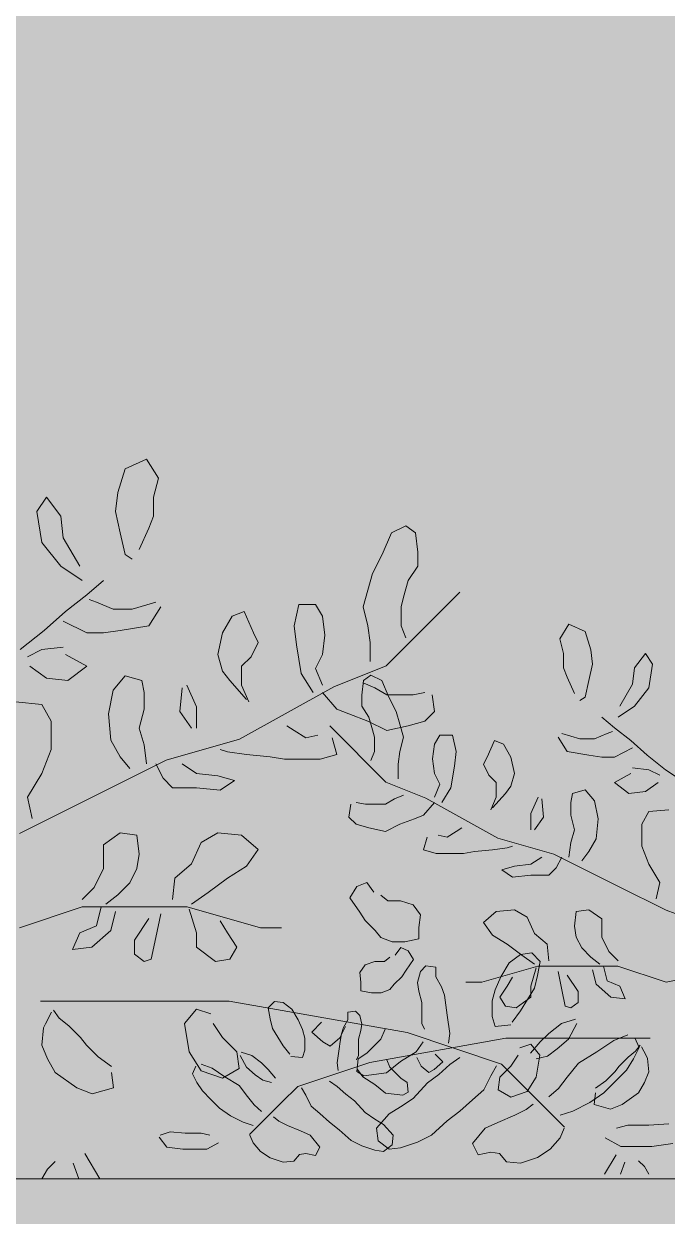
# Model space of a CAD drawing. Header units: centimetres. Extents: x -4381 to 5639, y -3920 to 4826.
# Drawn here: x 7.399 to 7.866, y 28.777 to 29.642 of the extents above; entities that cross this region are included whole.
import ezdxf
from ezdxf.xclip import XClip

# ---------------------------------------------------------------- set-up
doc = ezdxf.new("R2010")
doc.units = ezdxf.units.CM
doc.header["$MEASUREMENT"] = 0
doc.header["$XCLIPFRAME"] = 0
doc.set_wipeout_variables(frame=1)
doc.linetypes.add('Wipeout_Contour', pattern=[100, 0, -100])
for name, color, linetype, lineweight, true_color in [('00-TREES_Pen_No__181', 7, 'Continuous', 5, 0xddeaa8), ('Mur de clôture_Pen_No__178', 7, 'Continuous', 5, 0xbda888), ('MURS CLOTURE_Pen_No__185', 7, 'Continuous', 5, 0xbce39b), ('Structural - Bearing_Pen_No__178', 7, 'Continuous', 5, 0xbda888)]:
    doc.layers.add(name, color=color, linetype=linetype, lineweight=lineweight, true_color=true_color)
doc.layers.add('0_Pen_No__1', color=7, linetype='Continuous', lineweight=5)
doc.layers.add('Structural - Bearing_Pen_No__1', color=7, linetype='Continuous', lineweight=5)
for name, color, linetype in [('Drawing & Figure', 7, 'Continuous'), ('Mur de clôture', 7, 'Continuous'), ('Structural - Bearing', 7, 'Continuous')]:
    doc.layers.add(name, color=color, linetype=linetype)

# ---------------------------------------------------------------- blocks, each defined once
blk = doc.blocks.new('Drawing_8_8', base_point=(-322.57542, 32.20361))
at = {"color": 254, "linetype": 'Wipeout_Contour', "lineweight": 0, "ltscale": 126.609891}
blk.add_wipeout([(12.31205, 32.00361), (5.39104, 28.80361), (8.22236, 28.80361), (12.31205, 31.10361)], dxfattribs=at).dxf.layer = 'Mur de clôture'
at = {"layer": 'Mur de clôture_Pen_No__178', "linetype": 'Continuous', "ltscale": 10}
blk.add_hatch(color=256, dxfattribs=at).paths.add_polyline_path([(12.31205, 32.00361), (5.39104, 28.80361), (8.22236, 28.80361), (12.31205, 31.10361)])
at = {"layer": '0_Pen_No__1', "linetype": 'Continuous', "ltscale": 10}
for p, q in [((7.48835, 29.32598), (7.47281, 29.31907)), ((7.49698, 29.31216), (7.48835, 29.32598)), ((7.47281, 29.31907), (7.46763, 29.30179)), ((7.49353, 29.29834), (7.49698, 29.31216)), ((7.41583, 29.29834), (7.40892, 29.28797)), ((7.42619, 29.28452), (7.41583, 29.29834)), ((7.46763, 29.30179), (7.4659, 29.28797)), ((7.49353, 29.28452), (7.49353, 29.29834)), ((7.40892, 29.28797), (7.41238, 29.26551)), ((7.4659, 29.28797), (7.46936, 29.27242)), ((7.42792, 29.26897), (7.42619, 29.28452)), ((7.49008, 29.27588), (7.49353, 29.28452)), ((7.67656, 29.2776), (7.6662, 29.27242)), ((7.68347, 29.27242), (7.67656, 29.2776)), ((7.44, 29.24823), (7.42792, 29.26897)), ((7.46936, 29.27242), (7.47281, 29.25687)), ((7.48317, 29.26033), (7.49008, 29.27588)), ((7.6662, 29.27242), (7.65929, 29.25687)), ((7.68519, 29.2586), (7.68347, 29.27242)), ((7.41238, 29.26551), (7.42619, 29.24823)), ((7.47281, 29.25687), (7.47799, 29.25342)), ((7.65929, 29.25687), (7.65239, 29.24305)), ((7.68519, 29.24823), (7.68519, 29.2586)), ((7.42619, 29.24823), (7.44173, 29.23786)), ((7.65239, 29.24305), (7.64893, 29.23095)), ((7.67829, 29.23786), (7.68519, 29.24823)), ((7.45727, 29.23786), (7.44518, 29.2275)), ((7.67483, 29.22577), (7.67829, 29.23786)), ((7.44518, 29.2275), (7.42964, 29.2154)), ((7.64893, 29.23095), (7.64548, 29.21886)), ((7.71558, 29.22934), (7.66234, 29.17607)), ((7.67311, 29.21886), (7.67483, 29.22577)), ((7.45209, 29.22231), (7.44691, 29.22404)), ((7.46418, 29.21713), (7.45209, 29.22231)), ((7.47799, 29.21713), (7.46418, 29.21713)), ((7.49526, 29.22231), (7.47799, 29.21713)), ((7.49871, 29.21886), (7.49008, 29.20504)), ((7.59886, 29.22059), (7.59541, 29.20504)), ((7.61095, 29.22059), (7.59886, 29.22059)), ((7.61613, 29.21195), (7.61095, 29.22059)), ((7.64548, 29.21886), (7.64893, 29.20504)), ((7.67311, 29.20504), (7.67311, 29.21886)), ((7.42964, 29.2154), (7.4141, 29.20158)), ((7.44518, 29.19985), (7.42792, 29.20849)), ((7.55051, 29.21195), (7.54361, 29.19985)), ((7.55915, 29.2154), (7.55051, 29.21195)), ((7.56605, 29.19985), (7.55915, 29.2154)), ((7.61785, 29.19813), (7.61613, 29.21195)), ((7.4141, 29.20158), (7.39684, 29.18776)), ((7.45727, 29.19985), (7.44518, 29.19985)), ((7.46936, 29.20158), (7.45727, 29.19985)), ((7.49008, 29.20504), (7.46936, 29.20158)), ((7.54361, 29.19985), (7.54015, 29.1843)), ((7.56951, 29.19294), (7.56605, 29.19985)), ((7.59541, 29.20504), (7.59713, 29.19121)), ((7.64893, 29.20504), (7.65066, 29.19294)), ((7.67656, 29.1964), (7.67311, 29.20504)), ((7.78828, 29.19559), (7.79487, 29.20615)), ((7.79487, 29.20615), (7.80674, 29.20087)), ((7.80674, 29.20087), (7.8107, 29.18767)), ((7.56433, 29.18258), (7.56951, 29.19294)), ((7.59713, 29.19121), (7.60059, 29.17048)), ((7.61613, 29.1843), (7.61785, 29.19813)), ((7.65066, 29.19294), (7.65066, 29.17912)), ((7.79092, 29.18503), (7.78828, 29.19559)), ((7.41238, 29.18776), (7.40202, 29.18258)), ((7.42792, 29.18949), (7.41238, 29.18776)), ((7.42964, 29.1843), (7.44518, 29.17566)), ((7.54015, 29.1843), (7.54361, 29.17221)), ((7.55742, 29.17566), (7.56433, 29.18258)), ((7.61095, 29.17394), (7.61613, 29.1843)), ((7.79092, 29.17447), (7.79092, 29.18503)), ((7.8107, 29.18767), (7.81202, 29.17711)), ((7.84236, 29.17447), (7.85027, 29.18503)), ((7.85027, 29.18503), (7.85555, 29.17711)), ((7.41583, 29.16703), (7.40374, 29.17566)), ((7.44518, 29.17566), (7.43137, 29.1653)), ((7.55742, 29.16184), (7.55742, 29.17566)), ((7.61613, 29.16184), (7.61095, 29.17394)), ((7.66234, 29.17607), (7.62432, 29.16085)), ((7.79355, 29.16787), (7.79092, 29.17447)), ((7.81202, 29.17711), (7.80938, 29.16523)), ((7.84104, 29.16259), (7.84236, 29.17447)), ((7.85555, 29.17711), (7.85291, 29.15995)), ((7.43137, 29.1653), (7.41583, 29.16703)), ((7.47281, 29.16875), (7.46418, 29.15839)), ((7.4849, 29.1653), (7.47281, 29.16875)), ((7.48662, 29.15666), (7.4849, 29.1653)), ((7.54361, 29.17221), (7.54879, 29.1653)), ((7.54879, 29.1653), (7.56087, 29.15148)), ((7.60059, 29.17048), (7.60922, 29.15666)), ((7.64451, 29.15467), (7.64583, 29.16523)), ((7.64583, 29.16523), (7.65111, 29.16919)), ((7.65111, 29.16919), (7.65902, 29.16523)), ((7.65902, 29.16523), (7.6643, 29.15335)), ((7.79883, 29.15599), (7.79355, 29.16787)), ((7.80938, 29.16523), (7.80674, 29.15335)), ((7.46418, 29.15839), (7.46072, 29.14111)), ((7.48662, 29.14456), (7.48662, 29.15666)), ((7.51425, 29.16011), (7.51252, 29.14284)), ((7.5177, 29.16184), (7.52461, 29.14629)), ((7.62432, 29.16085), (7.55588, 29.1228)), ((7.5626, 29.14975), (7.55742, 29.16184)), ((7.62649, 29.14456), (7.61613, 29.15666)), ((7.65411, 29.16011), (7.64548, 29.16357)), ((7.66275, 29.15493), (7.65411, 29.16011)), ((7.69037, 29.15666), (7.68174, 29.15493)), ((7.8318, 29.14675), (7.84104, 29.16259)), ((7.85291, 29.15995), (7.84236, 29.14675)), ((7.41238, 29.14802), (7.39338, 29.14975)), ((7.41928, 29.13592), (7.41238, 29.14802)), ((7.64451, 29.14675), (7.64451, 29.15467)), ((7.67138, 29.15493), (7.66275, 29.15493)), ((7.6643, 29.15335), (7.66957, 29.14279)), ((7.68174, 29.15493), (7.67138, 29.15493)), ((7.69555, 29.15493), (7.69728, 29.14284)), ((7.80674, 29.15335), (7.80279, 29.15071)), ((7.46072, 29.14111), (7.46245, 29.1221)), ((7.48317, 29.13074), (7.48662, 29.14456)), ((7.51252, 29.14284), (7.52116, 29.13074)), ((7.52461, 29.14629), (7.52461, 29.13074)), ((7.63512, 29.14111), (7.62649, 29.14456)), ((7.64893, 29.13592), (7.63512, 29.14111)), ((7.64979, 29.13883), (7.64451, 29.14675)), ((7.65243, 29.1296), (7.64979, 29.13883)), ((7.66957, 29.14279), (7.67221, 29.13356)), ((7.69728, 29.14284), (7.69037, 29.13592)), ((7.81861, 29.13883), (7.82785, 29.13092)), ((7.84236, 29.14675), (7.83048, 29.13883)), ((7.41928, 29.11519), (7.41928, 29.13592)), ((7.48662, 29.11865), (7.48317, 29.13074)), ((7.59541, 29.12901), (7.59023, 29.13247)), ((7.6213, 29.13232), (7.66197, 29.09163)), ((7.66275, 29.12901), (7.64893, 29.13592)), ((7.67829, 29.13247), (7.66275, 29.12901)), ((7.67221, 29.13356), (7.67485, 29.12432)), ((7.69037, 29.13592), (7.67829, 29.13247)), ((7.82785, 29.13092), (7.83972, 29.12168)), ((7.46245, 29.1221), (7.46936, 29.11001)), ((7.55588, 29.1228), (7.50265, 29.10758)), ((7.60404, 29.12383), (7.59541, 29.12901)), ((7.61267, 29.12556), (7.60404, 29.12383)), ((7.62303, 29.12383), (7.62649, 29.11174)), ((7.65374, 29.12432), (7.65243, 29.1296)), ((7.65374, 29.11376), (7.65374, 29.12432)), ((7.67485, 29.12432), (7.67221, 29.11376)), ((7.69727, 29.11904), (7.70123, 29.12564)), ((7.70123, 29.12564), (7.71046, 29.12564)), ((7.71046, 29.12564), (7.7131, 29.11376)), ((7.73552, 29.1098), (7.7408, 29.12168)), ((7.7408, 29.12168), (7.74739, 29.11904)), ((7.78696, 29.12432), (7.79355, 29.11376)), ((7.7896, 29.12696), (7.80279, 29.123)), ((7.80279, 29.123), (7.81334, 29.123)), ((7.81334, 29.123), (7.82257, 29.12696)), ((7.82257, 29.12696), (7.82653, 29.12828)), ((7.83972, 29.12168), (7.85159, 29.11112)), ((7.41238, 29.09791), (7.41928, 29.11519)), ((7.48835, 29.10482), (7.48662, 29.11865)), ((7.54706, 29.11346), (7.54188, 29.11519)), ((7.56087, 29.11174), (7.54706, 29.11346)), ((7.65111, 29.10716), (7.65374, 29.11376)), ((7.67221, 29.11376), (7.67089, 29.10452)), ((7.69595, 29.10848), (7.69727, 29.11904)), ((7.7131, 29.11376), (7.71178, 29.1032)), ((7.74739, 29.11904), (7.75267, 29.1098)), ((7.79355, 29.11376), (7.80938, 29.11112)), ((7.82785, 29.1098), (7.84104, 29.1164)), ((7.50265, 29.10758), (7.44181, 29.07714)), ((7.46936, 29.11001), (7.47626, 29.10137)), ((7.50044, 29.09446), (7.49526, 29.10482)), ((7.51425, 29.10482), (7.52461, 29.09791)), ((7.57814, 29.11001), (7.56087, 29.11174)), ((7.5885, 29.10828), (7.57814, 29.11001)), ((7.60231, 29.10828), (7.5885, 29.10828)), ((7.6144, 29.10828), (7.60231, 29.10828)), ((7.62649, 29.11174), (7.6144, 29.10828)), ((7.67089, 29.10452), (7.67089, 29.09396)), ((7.69727, 29.09792), (7.69595, 29.10848)), ((7.73288, 29.10452), (7.73552, 29.1098)), ((7.73684, 29.0966), (7.73288, 29.10452)), ((7.75267, 29.1098), (7.7553, 29.09792)), ((7.80938, 29.11112), (7.81861, 29.1098)), ((7.81861, 29.1098), (7.82785, 29.1098)), ((7.85159, 29.11112), (7.86478, 29.10056)), ((7.40202, 29.08063), (7.41238, 29.09791)), ((7.52461, 29.09791), (7.54015, 29.09619)), ((7.54015, 29.09619), (7.55224, 29.09273)), ((7.70123, 29.09), (7.69727, 29.09792)), ((7.71178, 29.1032), (7.70914, 29.08736)), ((7.74211, 29.09132), (7.73684, 29.0966)), ((7.7553, 29.09792), (7.75267, 29.08868)), ((7.83972, 29.09792), (7.82785, 29.09132)), ((7.84104, 29.10188), (7.85291, 29.10056)), ((7.85291, 29.10056), (7.86082, 29.0966)), ((7.86478, 29.10056), (7.88061, 29.09)), ((7.50734, 29.08755), (7.50044, 29.09446)), ((7.52461, 29.08755), (7.50734, 29.08755)), ((7.54188, 29.08582), (7.52461, 29.08755)), ((7.55224, 29.09273), (7.54188, 29.08582)), ((7.66197, 29.09163), (7.69101, 29.08001)), ((7.69727, 29.08076), (7.70123, 29.09)), ((7.70914, 29.08736), (7.70255, 29.0768)), ((7.74211, 29.08076), (7.74211, 29.09132)), ((7.75267, 29.08868), (7.74871, 29.0834)), ((7.82785, 29.09132), (7.8384, 29.0834)), ((7.85027, 29.08472), (7.8595, 29.09132)), ((7.40547, 29.06509), (7.40202, 29.08063)), ((7.66166, 29.07548), (7.66825, 29.07944)), ((7.66825, 29.07944), (7.67485, 29.08208)), ((7.69101, 29.08001), (7.74329, 29.05094)), ((7.73816, 29.07152), (7.74211, 29.08076)), ((7.74871, 29.0834), (7.73948, 29.07284)), ((7.77245, 29.08076), (7.76718, 29.06888)), ((7.77509, 29.07944), (7.77641, 29.06625)), ((7.79619, 29.0768), (7.79751, 29.0834)), ((7.79751, 29.0834), (7.80674, 29.08604)), ((7.80674, 29.08604), (7.81334, 29.07812)), ((7.81334, 29.07812), (7.81598, 29.06493)), ((7.8384, 29.0834), (7.85027, 29.08472)), ((7.44181, 29.07714), (7.39618, 29.05431)), ((7.6366, 29.07548), (7.63528, 29.06625)), ((7.64055, 29.0768), (7.64715, 29.07548)), ((7.64715, 29.07548), (7.65506, 29.07548)), ((7.65506, 29.07548), (7.66166, 29.07548)), ((7.68936, 29.06757), (7.69727, 29.0768)), ((7.79619, 29.06757), (7.79619, 29.0768)), ((7.84763, 29.06097), (7.85291, 29.07021)), ((7.85291, 29.07021), (7.86742, 29.07152)), ((7.63528, 29.06625), (7.64055, 29.06097)), ((7.64055, 29.06097), (7.64979, 29.05833)), ((7.66166, 29.05569), (7.67221, 29.06097)), ((7.67221, 29.06097), (7.68276, 29.06493)), ((7.68276, 29.06493), (7.68936, 29.06757)), ((7.76718, 29.06888), (7.76718, 29.05701)), ((7.77641, 29.06625), (7.76981, 29.05701)), ((7.79883, 29.05701), (7.79619, 29.06757)), ((7.81598, 29.06493), (7.81466, 29.05041)), ((7.84763, 29.04513), (7.84763, 29.06097)), ((7.46936, 29.05472), (7.45727, 29.04608)), ((7.48144, 29.05299), (7.46936, 29.05472)), ((7.48317, 29.03917), (7.48144, 29.05299)), ((7.54015, 29.05472), (7.52807, 29.04781)), ((7.55742, 29.05299), (7.54015, 29.05472)), ((7.56951, 29.04262), (7.55742, 29.05299)), ((7.64979, 29.05833), (7.66166, 29.05569)), ((7.69991, 29.05305), (7.7065, 29.05173)), ((7.7065, 29.05173), (7.7131, 29.05569)), ((7.7131, 29.05569), (7.71705, 29.05833)), ((7.79619, 29.04777), (7.79883, 29.05701)), ((7.45727, 29.04608), (7.45727, 29.0288)), ((7.52807, 29.04781), (7.52116, 29.03226)), ((7.69199, 29.05173), (7.68936, 29.04249)), ((7.73948, 29.04249), (7.75003, 29.04381)), ((7.74329, 29.05094), (7.78395, 29.03932)), ((7.75003, 29.04381), (7.75398, 29.04513)), ((7.79487, 29.03721), (7.79619, 29.04777)), ((7.81466, 29.05041), (7.80938, 29.04117)), ((7.85291, 29.03193), (7.84763, 29.04513)), ((7.48144, 29.0288), (7.48317, 29.03917)), ((7.56087, 29.03053), (7.56951, 29.04262)), ((7.68936, 29.04249), (7.69859, 29.03985)), ((7.69859, 29.03985), (7.70782, 29.03985)), ((7.70782, 29.03985), (7.71837, 29.03985)), ((7.71837, 29.03985), (7.72629, 29.04117)), ((7.72629, 29.04117), (7.73948, 29.04249)), ((7.77509, 29.03721), (7.76718, 29.03193)), ((7.78395, 29.03932), (7.83042, 29.01606)), ((7.78564, 29.02929), (7.7896, 29.03721)), ((7.80938, 29.04117), (7.80411, 29.03457)), ((7.45727, 29.0288), (7.45036, 29.01498)), ((7.47626, 29.01843), (7.48144, 29.0288)), ((7.52116, 29.03226), (7.50907, 29.02189)), ((7.54706, 29.02189), (7.56087, 29.03053)), ((7.7553, 29.03061), (7.74607, 29.02797)), ((7.74607, 29.02797), (7.75398, 29.02269)), ((7.76718, 29.03193), (7.7553, 29.03061)), ((7.78036, 29.02401), (7.78564, 29.02929)), ((7.86082, 29.01873), (7.85291, 29.03193)), ((7.46763, 29.0098), (7.47626, 29.01843)), ((7.50907, 29.02189), (7.50734, 29.00634)), ((7.53325, 29.01152), (7.54706, 29.02189)), ((7.64099, 29.01571), (7.64816, 29.01879)), ((7.64816, 29.01879), (7.65328, 29.01162)), ((7.75398, 29.02269), (7.76718, 29.02401)), ((7.76718, 29.02401), (7.78036, 29.02401)), ((7.85818, 29.00685), (7.86082, 29.01873)), ((7.45036, 29.01498), (7.44173, 29.00634)), ((7.459, 29.00288), (7.46763, 29.0098)), ((7.52116, 29.00288), (7.53325, 29.01152)), ((7.63587, 29.00752), (7.64099, 29.01571)), ((7.6584, 29.00957), (7.66351, 29.00547)), ((7.83042, 29.01606), (7.86528, 28.99863)), ((7.44181, 29.00105), (7.39618, 28.98583)), ((7.44941, 29.00105), (7.44181, 29.00105)), ((7.49504, 29.00105), (7.44941, 29.00105)), ((7.45209, 28.98733), (7.45554, 29.00116)), ((7.51786, 29.00105), (7.49504, 29.00105)), ((7.57109, 28.98583), (7.51786, 29.00105)), ((7.64304, 28.99727), (7.63587, 29.00752)), ((7.66351, 29.00547), (7.67273, 29.00547)), ((7.67273, 29.00547), (7.68194, 29.0024)), ((7.68194, 29.0024), (7.68706, 28.99522)), ((7.4659, 28.9977), (7.46245, 28.98388)), ((7.47972, 28.97697), (7.49008, 28.99252)), ((7.49871, 28.99597), (7.49526, 28.97869)), ((7.52461, 28.98215), (7.51943, 28.99943)), ((7.64713, 28.99113), (7.64304, 28.99727)), ((7.68706, 28.99522), (7.68603, 28.986)), ((7.73288, 28.9897), (7.74211, 28.99762)), ((7.74211, 28.99762), (7.7553, 28.99893)), ((7.7553, 28.99893), (7.76454, 28.99366)), ((7.76454, 28.99366), (7.76981, 28.98178)), ((7.79883, 28.98706), (7.80015, 28.99762)), ((7.80015, 28.99762), (7.80938, 28.99893)), ((7.80938, 28.99893), (7.81861, 28.99234)), ((7.81861, 28.99234), (7.81861, 28.97914)), ((7.86528, 28.99863), (7.91175, 28.98119)), ((7.44, 28.98215), (7.45209, 28.98733)), ((7.46245, 28.98388), (7.44864, 28.97178)), ((7.54188, 28.99079), (7.54706, 28.98215)), ((7.5863, 28.98583), (7.57109, 28.98583)), ((7.6543, 28.98395), (7.64713, 28.99113)), ((7.6584, 28.97883), (7.6543, 28.98395)), ((7.68603, 28.986), (7.68603, 28.97781)), ((7.73948, 28.98046), (7.73288, 28.9897)), ((7.80015, 28.97914), (7.79883, 28.98706)), ((7.43482, 28.97006), (7.44, 28.98215)), ((7.47972, 28.9666), (7.47972, 28.97697)), ((7.49526, 28.97869), (7.4918, 28.96314)), ((7.52461, 28.97178), (7.52461, 28.98215)), ((7.54706, 28.98215), (7.55397, 28.97178)), ((7.66659, 28.97576), (7.6584, 28.97883)), ((7.6758, 28.97576), (7.66659, 28.97576)), ((7.68603, 28.97781), (7.6758, 28.97576)), ((7.75003, 28.97386), (7.73948, 28.98046)), ((7.76981, 28.98178), (7.77905, 28.97386)), ((7.80411, 28.97122), (7.80015, 28.97914)), ((7.81861, 28.97914), (7.82389, 28.96858)), ((7.44864, 28.97178), (7.43482, 28.97006)), ((7.48662, 28.96142), (7.47972, 28.9666)), ((7.53843, 28.96142), (7.52461, 28.97178)), ((7.55397, 28.97178), (7.54879, 28.96314)), ((7.6728, 28.97149), (7.66889, 28.96601)), ((7.67828, 28.96914), (7.6728, 28.97149)), ((7.68219, 28.96288), (7.67828, 28.96914)), ((7.76058, 28.96594), (7.75003, 28.97386)), ((7.75974, 28.96654), (7.75155, 28.96039)), ((7.76793, 28.96756), (7.75974, 28.96654)), ((7.76981, 28.95934), (7.76058, 28.96594)), ((7.77407, 28.96142), (7.76793, 28.96756)), ((7.77905, 28.97386), (7.78036, 28.96198)), ((7.8107, 28.96462), (7.80411, 28.97122)), ((7.82389, 28.96858), (7.83048, 28.96198)), ((7.4918, 28.96314), (7.48662, 28.96142)), ((7.54879, 28.96314), (7.53843, 28.96142)), ((7.647, 28.95897), (7.64309, 28.95349)), ((7.65403, 28.96132), (7.647, 28.95897)), ((7.66107, 28.96132), (7.65403, 28.96132)), ((7.66498, 28.96445), (7.66107, 28.96132)), ((7.67671, 28.95505), (7.68219, 28.96288)), ((7.69115, 28.95834), (7.68706, 28.95424)), ((7.69832, 28.95732), (7.69115, 28.95834)), ((7.69832, 28.95015), (7.69832, 28.95732)), ((7.73167, 28.94631), (7.77234, 28.95794)), ((7.75155, 28.96039), (7.74541, 28.95015)), ((7.77203, 28.95117), (7.77407, 28.96142)), ((7.77234, 28.95794), (7.78976, 28.95794)), ((7.78976, 28.95794), (7.82462, 28.95794)), ((7.8173, 28.95934), (7.8107, 28.96462)), ((7.82257, 28.94746), (7.81993, 28.95802)), ((7.82462, 28.95794), (7.83042, 28.95794)), ((7.83042, 28.95794), (7.86528, 28.94631)), ((7.64309, 28.95349), (7.64387, 28.94645)), ((7.66811, 28.94488), (7.67358, 28.95036)), ((7.67358, 28.95036), (7.67671, 28.95505)), ((7.68706, 28.95424), (7.68501, 28.94605)), ((7.70241, 28.94297), (7.69832, 28.95015)), ((7.74541, 28.95015), (7.74131, 28.94093)), ((7.75398, 28.9501), (7.75003, 28.9435)), ((7.76718, 28.9435), (7.77113, 28.9567)), ((7.76998, 28.94195), (7.77203, 28.95117)), ((7.78696, 28.95406), (7.7896, 28.94086)), ((7.80147, 28.93954), (7.79355, 28.95142)), ((7.81202, 28.95538), (7.81466, 28.94482)), ((7.86528, 28.94631), (7.89432, 28.95212)), ((7.64387, 28.94645), (7.64387, 28.94019)), ((7.64387, 28.94019), (7.65169, 28.93862)), ((7.65873, 28.93862), (7.66498, 28.94097)), ((7.66498, 28.94097), (7.66811, 28.94488)), ((7.68501, 28.94605), (7.68603, 28.9399)), ((7.68603, 28.9399), (7.68808, 28.93171)), ((7.70446, 28.93683), (7.70241, 28.94297)), ((7.72006, 28.94631), (7.73167, 28.94631)), ((7.74131, 28.94093), (7.73927, 28.93273)), ((7.75003, 28.9435), (7.74475, 28.93558)), ((7.76486, 28.93375), (7.76998, 28.94195)), ((7.76718, 28.93558), (7.76718, 28.9435)), ((7.7896, 28.94086), (7.79223, 28.92898)), ((7.80147, 28.93162), (7.80147, 28.93954)), ((7.81466, 28.94482), (7.82521, 28.93558)), ((7.8318, 28.9435), (7.82257, 28.94746)), ((7.83576, 28.93426), (7.8318, 28.9435)), ((7.46462, 28.93256), (7.41139, 28.93256)), ((7.54827, 28.93256), (7.46462, 28.93256)), ((7.67755, 28.90973), (7.54827, 28.93256)), ((7.57662, 28.92766), (7.58131, 28.93236)), ((7.58131, 28.93236), (7.58757, 28.93158)), ((7.58757, 28.93158), (7.59382, 28.92688)), ((7.65169, 28.93862), (7.65873, 28.93862)), ((7.68808, 28.93171), (7.68808, 28.92351)), ((7.70549, 28.92966), (7.70446, 28.93683)), ((7.73927, 28.93273), (7.73927, 28.92146)), ((7.74475, 28.93558), (7.74871, 28.92898)), ((7.75662, 28.92767), (7.76718, 28.93558)), ((7.75974, 28.92556), (7.76486, 28.93375)), ((7.79619, 28.92767), (7.80147, 28.93162)), ((7.82521, 28.93558), (7.83576, 28.93426)), ((7.41519, 28.91611), (7.41942, 28.92457)), ((7.42506, 28.92034), (7.42083, 28.92598)), ((7.51598, 28.91649), (7.52461, 28.92686)), ((7.52461, 28.92686), (7.53497, 28.9234)), ((7.57818, 28.91984), (7.57662, 28.92766)), ((7.59382, 28.92688), (7.59851, 28.91906)), ((7.63448, 28.92453), (7.63996, 28.92532)), ((7.63448, 28.91906), (7.63448, 28.92453)), ((7.63996, 28.92532), (7.64309, 28.92219)), ((7.68808, 28.92351), (7.68808, 28.91634)), ((7.70651, 28.92249), (7.70549, 28.92966)), ((7.70856, 28.90917), (7.70651, 28.92249)), ((7.74871, 28.92898), (7.75662, 28.92767)), ((7.7536, 28.91736), (7.75974, 28.92556)), ((7.79223, 28.92898), (7.79619, 28.92767)), ((7.41378, 28.91329), (7.41519, 28.91611)), ((7.4321, 28.9147), (7.42506, 28.92034)), ((7.44056, 28.90624), (7.4321, 28.9147)), ((7.51943, 28.89576), (7.51598, 28.91649)), ((7.5367, 28.91649), (7.54361, 28.90613)), ((7.57975, 28.9128), (7.57818, 28.91984)), ((7.59851, 28.91906), (7.60164, 28.91201)), ((7.60823, 28.91019), (7.6154, 28.91736)), ((7.6328, 28.91429), (7.62871, 28.90609)), ((7.62979, 28.90888), (7.63136, 28.91358)), ((7.63136, 28.91358), (7.63448, 28.91906)), ((7.64309, 28.92219), (7.64465, 28.91593)), ((7.64465, 28.91593), (7.64387, 28.91123)), ((7.68808, 28.91634), (7.69013, 28.91224)), ((7.73927, 28.92146), (7.74131, 28.91429)), ((7.74131, 28.91429), (7.75258, 28.91531)), ((7.78943, 28.91634), (7.78022, 28.90917)), ((7.79967, 28.91941), (7.78943, 28.91634)), ((7.80069, 28.91634), (7.79455, 28.90507)), ((7.41238, 28.9006), (7.41378, 28.91329)), ((7.44479, 28.9006), (7.44056, 28.90624)), ((7.54361, 28.90613), (7.55397, 28.89576)), ((7.58366, 28.90653), (7.57975, 28.9128)), ((7.58757, 28.90027), (7.58366, 28.90653)), ((7.60164, 28.91201), (7.60321, 28.90575)), ((7.60321, 28.90575), (7.60321, 28.89714)), ((7.61642, 28.90302), (7.60823, 28.91019)), ((7.62871, 28.90609), (7.62154, 28.89995)), ((7.62901, 28.9034), (7.62979, 28.90888)), ((7.64387, 28.91123), (7.6423, 28.90497)), ((7.6423, 28.90497), (7.6423, 28.89871)), ((7.65035, 28.88818), (7.7491, 28.90562)), ((7.65328, 28.89995), (7.6584, 28.90507)), ((7.6584, 28.90507), (7.66147, 28.91224)), ((7.74599, 28.8869), (7.67755, 28.90973)), ((7.70753, 28.902), (7.70856, 28.90917)), ((7.7491, 28.90562), (7.813, 28.90562)), ((7.78022, 28.90917), (7.77407, 28.90302)), ((7.79455, 28.90507), (7.78636, 28.8979)), ((7.813, 28.90562), (7.85366, 28.90562)), ((7.83754, 28.90814), (7.82731, 28.90404)), ((7.84266, 28.90609), (7.84573, 28.89892)), ((7.4166, 28.89073), (7.41238, 28.9006)), ((7.45324, 28.89214), (7.44479, 28.9006)), ((7.59226, 28.89401), (7.58757, 28.90027)), ((7.60321, 28.89714), (7.60164, 28.89167)), ((7.62154, 28.89995), (7.61642, 28.90302)), ((7.62666, 28.88775), (7.62823, 28.89793)), ((7.62823, 28.89793), (7.62901, 28.9034)), ((7.6423, 28.89871), (7.6423, 28.89323)), ((7.64816, 28.89482), (7.65328, 28.89995)), ((7.68911, 28.90302), (7.68399, 28.89585)), ((7.76718, 28.90127), (7.75926, 28.89863)), ((7.77407, 28.90302), (7.76691, 28.89482)), ((7.77377, 28.89335), (7.76718, 28.90127)), ((7.78636, 28.8979), (7.77919, 28.89277)), ((7.82731, 28.90404), (7.81502, 28.89585)), ((7.83784, 28.89198), (7.84322, 28.89629)), ((7.84573, 28.89892), (7.84164, 28.89073)), ((7.84322, 28.89629), (7.84645, 28.9006)), ((7.85076, 28.89306), (7.84753, 28.89952)), ((7.42224, 28.88086), (7.4166, 28.89073)), ((7.46311, 28.88509), (7.45324, 28.89214)), ((7.52807, 28.88194), (7.51943, 28.89576)), ((7.55397, 28.89576), (7.55569, 28.88367)), ((7.55629, 28.89323), (7.56098, 28.88462)), ((7.55707, 28.89558), (7.56489, 28.89323)), ((7.56489, 28.89323), (7.57193, 28.88775)), ((7.57193, 28.88775), (7.57662, 28.88306)), ((7.60164, 28.89167), (7.59304, 28.89245)), ((7.59807, 28.87074), (7.65035, 28.88818)), ((7.62745, 28.88228), (7.62666, 28.88775)), ((7.6423, 28.89323), (7.64074, 28.8901)), ((7.64099, 28.88151), (7.64202, 28.89073)), ((7.64202, 28.89073), (7.64816, 28.89482)), ((7.67273, 28.88868), (7.66249, 28.88048)), ((7.66498, 28.88462), (7.66264, 28.8901)), ((7.68399, 28.89585), (7.67273, 28.88868)), ((7.68453, 28.89167), (7.68766, 28.88541)), ((7.69704, 28.88306), (7.7033, 28.88854)), ((7.7033, 28.88854), (7.69782, 28.89401)), ((7.70856, 28.88663), (7.71572, 28.89175)), ((7.75794, 28.89335), (7.75267, 28.88543)), ((7.77919, 28.89277), (7.771, 28.89073)), ((7.77113, 28.87751), (7.77377, 28.89335)), ((7.80171, 28.88765), (7.79352, 28.87741)), ((7.81502, 28.89585), (7.80171, 28.88765)), ((7.83138, 28.88552), (7.83784, 28.89198)), ((7.84164, 28.89073), (7.83652, 28.88253)), ((7.85183, 28.8909), (7.85076, 28.89306)), ((7.85291, 28.88121), (7.85183, 28.8909)), ((7.43774, 28.86958), (7.42224, 28.88086)), ((7.46311, 28.88086), (7.46452, 28.86958)), ((7.52423, 28.88541), (7.52188, 28.87993)), ((7.52188, 28.87993), (7.52501, 28.87367)), ((7.54361, 28.87675), (7.52807, 28.88194)), ((7.52814, 28.88697), (7.53596, 28.88384)), ((7.53596, 28.88384), (7.54534, 28.87758)), ((7.55569, 28.88367), (7.54361, 28.87675)), ((7.56098, 28.88462), (7.56724, 28.87914)), ((7.56724, 28.87914), (7.57271, 28.87523)), ((7.57662, 28.88306), (7.58209, 28.8768)), ((7.64611, 28.87843), (7.64099, 28.88151)), ((7.64152, 28.88306), (7.64543, 28.87758)), ((7.66249, 28.88048), (7.64611, 28.87843)), ((7.66889, 28.88071), (7.66498, 28.88462)), ((7.6728, 28.8768), (7.66889, 28.88071)), ((7.68766, 28.88541), (7.69313, 28.88071)), ((7.69218, 28.87331), (7.70037, 28.87946)), ((7.69313, 28.88071), (7.69704, 28.88306)), ((7.70037, 28.87946), (7.70856, 28.88663)), ((7.74234, 28.8856), (7.73824, 28.87843)), ((7.75267, 28.88543), (7.74475, 28.87751)), ((7.7612, 28.87168), (7.74599, 28.8869)), ((7.82169, 28.87475), (7.82815, 28.88121)), ((7.82815, 28.88121), (7.83138, 28.88552)), ((7.83652, 28.88253), (7.82833, 28.87433)), ((7.84968, 28.87367), (7.85291, 28.88121)), ((7.52501, 28.87367), (7.52892, 28.86741)), ((7.54534, 28.87758), (7.55551, 28.87132)), ((7.55551, 28.87132), (7.56176, 28.86349)), ((7.57271, 28.87523), (7.57897, 28.87367)), ((7.58645, 28.85912), (7.59807, 28.87074)), ((7.62666, 28.87054), (7.62119, 28.87445)), ((7.63292, 28.86506), (7.62666, 28.87054)), ((7.64543, 28.87758), (7.65403, 28.8721)), ((7.65403, 28.8721), (7.66185, 28.86584)), ((7.67749, 28.87367), (7.6728, 28.8768)), ((7.67828, 28.86662), (7.67749, 28.87367)), ((7.68194, 28.86204), (7.69218, 28.87331)), ((7.73824, 28.87843), (7.73313, 28.86819)), ((7.74475, 28.87751), (7.74343, 28.86827)), ((7.79162, 28.84124), (7.7612, 28.87168)), ((7.76454, 28.86695), (7.77113, 28.87751)), ((7.79352, 28.87741), (7.78738, 28.86921)), ((7.81416, 28.86936), (7.82169, 28.87475)), ((7.82833, 28.87433), (7.82014, 28.86614)), ((7.84537, 28.86613), (7.84968, 28.87367)), ((7.44902, 28.86535), (7.43774, 28.86958)), ((7.46452, 28.86958), (7.44902, 28.86535)), ((7.52892, 28.86741), (7.53517, 28.86115)), ((7.56176, 28.86349), (7.56645, 28.85723)), ((7.60086, 28.86975), (7.60399, 28.86428)), ((7.60399, 28.86428), (7.6079, 28.85645)), ((7.63918, 28.86036), (7.63292, 28.86506)), ((7.66185, 28.86584), (7.67437, 28.86428)), ((7.67273, 28.85589), (7.68194, 28.86204)), ((7.67437, 28.86428), (7.67828, 28.86662)), ((7.73313, 28.86819), (7.72494, 28.86102)), ((7.74343, 28.86827), (7.75267, 28.86299)), ((7.75267, 28.86299), (7.76454, 28.86695)), ((7.78738, 28.86921), (7.78022, 28.86306)), ((7.82014, 28.86614), (7.8099, 28.85897)), ((7.81416, 28.86613), (7.81308, 28.85751)), ((7.83353, 28.85751), (7.84537, 28.86613)), ((7.53517, 28.86115), (7.54143, 28.85488)), ((7.54143, 28.85488), (7.54925, 28.84941)), ((7.56321, 28.83587), (7.58645, 28.85912)), ((7.56645, 28.85723), (7.57193, 28.85254)), ((7.6079, 28.85645), (7.61415, 28.85097)), ((7.647, 28.85175), (7.63918, 28.86036)), ((7.66454, 28.85077), (7.67273, 28.85589)), ((7.72494, 28.86102), (7.71572, 28.85282)), ((7.75565, 28.84975), (7.76384, 28.85384)), ((7.76384, 28.85384), (7.76895, 28.85794)), ((7.8099, 28.85897), (7.79762, 28.85282)), ((7.81308, 28.85751), (7.82492, 28.85428)), ((7.82492, 28.85428), (7.83353, 28.85751)), ((7.54925, 28.84941), (7.55863, 28.84471)), ((7.55863, 28.84471), (7.56567, 28.84236)), ((7.58444, 28.84549), (7.58053, 28.84862)), ((7.59069, 28.84236), (7.58444, 28.84549)), ((7.61415, 28.85097), (7.62119, 28.84471)), ((7.62119, 28.84471), (7.62823, 28.83923)), ((7.65403, 28.84706), (7.647, 28.85175)), ((7.66029, 28.84315), (7.65403, 28.84706)), ((7.65532, 28.84053), (7.66454, 28.85077)), ((7.70651, 28.84565), (7.69525, 28.8354)), ((7.71572, 28.85282), (7.70651, 28.84565)), ((7.73415, 28.84053), (7.74336, 28.84462)), ((7.74336, 28.84462), (7.75565, 28.84975)), ((7.79762, 28.85282), (7.7884, 28.84975)), ((7.49842, 28.83532), (7.50546, 28.83767)), ((7.50546, 28.83767), (7.51641, 28.83689)), ((7.51641, 28.83689), (7.52814, 28.83689)), ((7.52814, 28.83689), (7.53439, 28.83532)), ((7.60008, 28.83845), (7.59069, 28.84236)), ((7.60712, 28.83532), (7.60008, 28.83845)), ((7.62823, 28.83923), (7.63683, 28.83141)), ((7.65635, 28.83131), (7.65532, 28.84053)), ((7.66733, 28.83532), (7.66029, 28.84315)), ((7.72494, 28.82926), (7.73415, 28.84053)), ((7.79148, 28.84053), (7.7884, 28.83335)), ((7.83754, 28.84257), (7.82935, 28.84053)), ((7.8529, 28.84257), (7.83754, 28.84257)), ((7.86723, 28.8436), (7.8529, 28.84257)), ((7.49764, 28.83376), (7.50311, 28.82671)), ((7.53205, 28.82515), (7.54065, 28.82984)), ((7.56333, 28.83532), (7.56567, 28.82984)), ((7.56567, 28.82984), (7.57115, 28.82358)), ((7.61415, 28.82671), (7.60712, 28.83532)), ((7.63683, 28.83141), (7.64465, 28.82749)), ((7.64465, 28.82749), (7.65403, 28.82436)), ((7.66454, 28.82516), (7.65635, 28.83131)), ((7.66029, 28.82358), (7.66655, 28.82828)), ((7.66655, 28.82828), (7.66733, 28.83532)), ((7.68501, 28.83028), (7.67273, 28.82618)), ((7.69525, 28.8354), (7.68501, 28.83028)), ((7.72903, 28.82106), (7.72494, 28.82926)), ((7.7884, 28.83335), (7.78124, 28.82516)), ((7.83242, 28.82721), (7.82116, 28.83335)), ((7.85495, 28.82721), (7.83242, 28.82721)), ((7.8703, 28.82926), (7.85495, 28.82721)), ((7.50311, 28.82671), (7.51484, 28.82515)), ((7.51484, 28.82515), (7.53205, 28.82515)), ((7.57115, 28.82358), (7.57818, 28.81889)), ((7.57818, 28.81889), (7.58757, 28.81576)), ((7.59539, 28.81654), (7.5993, 28.82123)), ((7.5993, 28.82123), (7.60399, 28.82202)), ((7.60399, 28.82202), (7.61103, 28.82045)), ((7.61103, 28.82045), (7.61415, 28.82671)), ((7.65403, 28.82436), (7.66029, 28.82358)), ((7.67273, 28.82618), (7.66454, 28.82516)), ((7.73824, 28.82311), (7.72903, 28.82106)), ((7.74439, 28.82208), (7.73824, 28.82311)), ((7.7495, 28.81594), (7.74439, 28.82208)), ((7.77203, 28.81901), (7.75974, 28.81491)), ((7.78124, 28.82516), (7.77203, 28.81901)), ((7.42224, 28.8163), (7.4166, 28.81066)), ((7.58757, 28.81576), (7.59539, 28.81654)), ((7.75974, 28.81491), (7.7495, 28.81594)), ((7.84537, 28.81682), (7.84968, 28.81251))]:
    blk.add_line(p, q, dxfattribs=at)
at = {"color": 254, "linetype": 'Wipeout_Contour', "lineweight": 0, "ltscale": 149.479502}
blk.add_wipeout([(6.79104, 28.80361), (6.79104, 28.50361), (9.56096, 28.50361), (9.72032, 28.64196), (9.85187, 28.80361)], dxfattribs=at).dxf.layer = 'Structural - Bearing'
at = {"layer": '00-TREES_Pen_No__181', "linetype": 'Continuous', "lineweight": 0, "ltscale": 10, "true_color": 0xd3eba9}
h = blk.add_hatch(color=61, dxfattribs=at)
h.paths.add_polyline_path([(7.87138, 28.82572), (7.86723, 28.8436), (7.8545, 28.87246), (7.8304, 28.92237), (7.7977, 28.95508), (7.70303, 28.99897), (7.64146, 29.01646), (7.63299, 29.00623), (7.59024, 28.9971), (7.51786, 29.00105), (7.55704, 29.02408), (7.56875, 29.0415), (7.54015, 29.05472), (7.46936, 29.05472), (7.382, 29.00672), (7.40523, 29.03684), (7.46032, 29.06783), (7.54015, 29.09619), (7.6445, 29.11), (7.69406, 29.13962), (7.72282, 29.19262), (7.72282, 29.25201), (7.68863, 29.2862), (7.65929, 29.25687), (7.59458, 29.23135), (7.54668, 29.20524), (7.47323, 29.17541), (7.46554, 29.18568), (7.49871, 29.21886), (7.48786, 29.24082), (7.49351, 29.27525), (7.49351, 29.31773), (7.48133, 29.32286), (7.42159, 29.30537), (7.39946, 29.26467), (7.37094, 29.23614), (7.35438, 29.16461), (7.31982, 29.15992), (7.31982, 29.19649), (7.33208, 29.2193), (7.32715, 29.2398), (7.31332, 29.23204), (7.26408, 29.22103), (7.26408, 29.23996), (7.30626, 29.2589), (7.33294, 29.28558), (7.33122, 29.31043), (7.34413, 29.35357), (7.31056, 29.37423), (7.3054, 29.39832), (7.30195, 29.42156), (7.29076, 29.4405), (7.26733, 29.40373), (7.24429, 29.39214), (7.2288, 29.41726), (7.18534, 29.43985), (7.12724, 29.45685), (7.08534, 29.44625), (7.06183, 29.38455), (7.06183, 29.34218), (7.10263, 29.3116), (7.1367, 29.29418), (7.21913, 29.2854), (7.18748, 29.26664), (7.15165, 29.26033), (7.14647, 29.2465), (7.17773, 29.23236), (7.21635, 29.21828), (7.2374, 29.19865), (7.22707, 29.15992), (7.1849, 29.15992), (7.19308, 29.13625), (7.21847, 29.11086), (7.2069, 29.072), (7.20031, 29.03348), (7.15134, 29.08246), (7.13325, 29.10613), (7.11949, 29.12549), (7.11347, 29.14959), (7.11193, 29.1653), (7.10815, 29.19111), (7.09023, 29.21242), (7.04375, 29.22447), (7.00965, 29.21806), (7.01857, 29.25445), (6.99512, 29.28945), (6.9551, 29.32947), (6.89227, 29.34841), (6.85613, 29.36441), (6.77092, 29.40874), (6.74596, 29.36442), (6.73724, 29.31734), (6.80018, 29.30021), (6.77781, 29.26182), (6.78555, 29.21414), (6.83917, 29.14013), (6.87032, 29.13423), (6.93821, 29.15093), (6.96748, 29.15696), (6.9548, 29.11519), (6.94909, 29.1037), (6.98555, 29.1037), (7.00621, 29.10187), (7.02256, 29.08122), (7.03289, 29.06745), (7.01947, 29.06874), (7.03342, 29.0618), (6.99814, 29.0618), (6.91379, 29.0618), (6.82514, 29.03598), (6.81051, 28.9766), (6.80018, 28.91032), (6.84664, 28.89042), (6.88746, 28.88539), (6.91573, 28.88539), (6.95757, 28.89776), (7.09366, 28.88514), (7.06219, 28.86281), (7.0026, 28.84208), (7.0026, 28.80284), (7.16519, 28.80284), (7.17879, 28.7935), (7.24097, 28.79091), (7.35887, 28.80284), (7.42153, 28.80284), (7.43277, 28.80284), (7.47063, 28.84347), (7.46963, 28.84727), (7.49913, 28.88259), (7.53376, 28.85957), (7.58688, 28.89779), (7.63092, 28.87577), (7.65477, 28.81963), (7.74364, 28.8097), (7.82266, 28.81553)])
h.paths.add_polyline_path([(7.45358, 28.85413), (7.44361, 28.82194), (7.40696, 28.83404), (7.3797, 28.8613), (7.3797, 28.91079), (7.39261, 28.92011), (7.39979, 28.91437), (7.41485, 28.87995)], flags=0)
h.paths.add_polyline_path([(7.19086, 28.97822), (7.16677, 28.93725), (7.15026, 28.91329), (7.11656, 28.91329), (7.1255, 28.94199), (7.14301, 28.95105)], flags=0)
at = {"layer": '00-TREES_Pen_No__181', "linetype": 'Continuous', "ltscale": 10}
h = blk.add_hatch(color=256, dxfattribs=at)
h.paths.add_polyline_path([(6.9828, 27.60276), (6.99497, 27.55526), (7.03025, 27.55523), (7.05328, 27.51993), (7.01802, 27.53217), (7.05325, 27.48465), (7.01796, 27.47247), (7.01792, 27.42498), (6.99486, 27.425), (7.00566, 27.36529), (7.05314, 27.35304), (7.06531, 27.30554), (7.07752, 27.30553), (7.13723, 27.30548), (7.18467, 27.24709), (7.21994, 27.24706), (7.25522, 27.24703), (7.27965, 27.25787), (7.29052, 27.27007), (7.29051, 27.25786), (7.31491, 27.23477), (7.30264, 27.16287), (7.33791, 27.15198), (7.3854, 27.15194), (7.43287, 27.12748), (7.44512, 27.17496), (7.46957, 27.21022), (7.49264, 27.2102), (7.50484, 27.19933), (7.52793, 27.22238), (7.55234, 27.21015), (7.59992, 27.3173), (7.61214, 27.3295), (7.67048, 27.31724), (7.70712, 27.32942), (7.71801, 27.36469), (7.7072, 27.4244), (7.75469, 27.42436), (7.81301, 27.38903), (7.84962, 27.36457), (7.8374, 27.35237), (7.81294, 27.3049), (7.84956, 27.29402), (7.89703, 27.26955), (7.9079, 27.28176), (7.95538, 27.2695), (7.9798, 27.26948), (7.96757, 27.24643), (7.95528, 27.16231), (8.02722, 27.18667), (8.05025, 27.15138), (8.05024, 27.13917), (8.05017, 27.05706), (8.12212, 27.09161), (8.14521, 27.12687), (8.19268, 27.10377), (8.22931, 27.09152), (8.26456, 27.05621), (8.27679, 27.07927), (8.27685, 27.15118), (8.2172, 27.20958), (8.24027, 27.22177), (8.27691, 27.22174), (8.31227, 27.31669), (8.33463, 27.3285), (8.3719, 27.23387), (8.4193, 27.12664), (8.45448, 27.01942), (8.48966, 26.90134), (8.52484, 26.78191), (8.5369, 26.60415), (8.56119, 26.44945), (8.57194, 26.33139), (8.57765, 26.29219), (8.65042, 26.34239), (8.64395, 26.43852), (8.63187, 26.59186), (8.61982, 26.78183), (8.60905, 26.88903), (8.61999, 26.984), (8.6323, 27.10339), (8.65289, 27.28312), (8.65688, 27.28112), (8.67994, 27.2811), (8.71521, 27.26886), (8.71515, 27.1983), (8.70427, 27.16167), (8.76261, 27.16163), (8.7992, 27.1141), (8.83444, 27.06658), (8.82224, 27.07881), (8.75167, 27.0558), (8.73942, 27.01918), (8.7394, 26.99611), (8.73936, 26.94862), (8.79901, 26.88887), (8.79905, 26.93636), (8.85748, 27.03129), (8.88197, 27.11403), (8.90503, 27.10316), (8.95251, 27.09091), (8.96473, 27.10311), (9.02444, 27.11391), (9.04749, 27.09083), (9.0719, 27.07859), (9.09497, 27.07857), (9.15467, 27.07852), (9.15462, 27.01882), (9.20216, 27.07848), (9.20222, 27.1504), (9.24974, 27.18563), (9.27409, 27.10285), (9.3094, 27.13809), (9.29724, 27.19781), (9.2851, 27.28058), (9.32171, 27.25613), (9.36922, 27.28051), (9.38005, 27.24522), (9.45193, 27.20853), (9.47495, 27.15016), (9.48711, 27.09045), (9.51152, 27.07822), (9.53462, 27.11348), (9.54683, 27.11347), (9.59434, 27.13785), (9.59435, 27.15006), (9.56996, 27.18536), (9.56999, 27.22064), (9.61749, 27.23281), (9.68936, 27.18526), (9.65407, 27.17308), (9.66489, 27.12558), (9.70152, 27.12555), (9.74211, 27.09534), (10.05937, 27.31416), (9.93926, 27.46999), (9.97455, 27.48217), (9.9027, 27.55278), (9.92714, 27.57719), (9.96246, 27.62465), (9.99776, 27.64768), (9.98701, 27.77795), (9.96268, 27.88516), (9.98714, 27.92042), (10.02242, 27.9326), (10.03466, 27.95701), (10.03467, 27.96787), (10.05779, 28.03976), (10.07001, 28.03975), (10.09307, 28.03973), (10.09309, 28.0628), (10.0931, 28.07501), (10.03482, 28.14697), (10.04568, 28.15782), (10.07011, 28.1578), (10.09321, 28.20527), (10.0349, 28.24195), (10.01048, 28.24197), (9.98745, 28.28948), (9.96305, 28.31257), (9.92778, 28.32481), (9.91561, 28.37231), (9.89256, 28.3954), (9.86813, 28.38456), (9.86814, 28.39542), (9.86817, 28.43205), (9.85601, 28.49041), (9.86825, 28.52703), (9.8805, 28.57451), (9.84523, 28.5854), (9.80859, 28.57457), (9.76111, 28.58547), (9.76112, 28.59768), (9.7856, 28.66957), (9.79786, 28.72791), (9.76125, 28.75236), (9.66626, 28.74023), (9.64317, 28.71718), (9.63099, 28.75247), (9.61879, 28.76469), (9.64324, 28.79995), (9.63109, 28.87052), (9.60803, 28.87054), (9.53614, 28.90723), (9.51306, 28.88283), (9.41813, 28.94261), (9.38152, 28.97792), (9.34626, 28.99016), (9.33406, 29.01324), (9.28657, 29.00243), (9.27569, 28.97801), (9.23908, 29.01332), (9.2282, 28.97805), (9.19162, 29.03779), (9.16855, 29.0378), (9.1564, 29.10837), (9.13328, 29.05005), (9.1211, 29.08533), (9.02607, 29.02571), (9.00168, 29.06101), (8.97861, 29.06103), (8.94334, 29.07327), (8.90669, 29.05024), (8.9067, 29.06109), (8.85921, 29.06113), (8.81172, 29.06118), (8.74117, 29.07345), (8.7059, 29.08569), (8.68146, 29.06129), (8.63399, 29.08575), (8.61092, 29.08577), (8.56345, 29.10888), (8.53901, 29.08583), (8.50375, 29.10893), (8.50377, 29.13335), (8.47933, 29.10895), (8.44406, 29.12119), (8.43183, 29.09813), (8.34906, 29.0982), (8.32606, 29.16878), (8.31383, 29.14572), (8.28938, 29.12132), (8.26629, 29.09827), (8.19437, 29.08612), (8.1238, 29.07397), (8.08854, 29.08621), (8.02886, 29.10933), (8.01662, 29.08628), (8.00437, 29.0388), (7.95688, 29.03884), (7.92162, 29.06193), (7.89853, 29.02667), (7.88631, 29.01447), (7.86185, 28.97922), (7.82655, 28.95618), (7.75596, 28.90875), (7.74375, 28.90876), (7.67183, 28.90882), (7.67177, 28.83691), (7.6365, 28.84915), (7.57677, 28.81392), (7.58894, 28.76642), (7.62421, 28.75418), (7.66081, 28.70666), (7.62416, 28.69448), (7.61333, 28.71891), (7.5658, 28.67146), (7.57662, 28.63482), (7.60101, 28.59952), (7.57659, 28.59954), (7.58876, 28.55204), (7.60091, 28.48147), (7.56566, 28.51678), (7.54127, 28.55208), (7.50599, 28.55211), (7.49384, 28.62403), (7.45856, 28.62406), (7.4341, 28.5766), (7.42325, 28.5766), (7.42321, 28.52911), (7.42317, 28.48162), (7.4706, 28.42188), (7.42314, 28.4572), (7.39867, 28.39752), (7.37561, 28.40975), (7.33898, 28.40978), (7.31592, 28.42201), (7.29146, 28.37455), (7.30364, 28.33926), (7.32804, 28.31481), (7.32801, 28.27954), (7.29137, 28.26735), (7.28054, 28.30264), (7.2561, 28.2796), (7.22084, 28.30269), (7.22079, 28.24435), (7.20858, 28.24436), (7.17331, 28.25524), (7.13802, 28.24442), (7.07832, 28.24447), (7.06606, 28.18478), (7.0905, 28.20782), (7.12575, 28.17252), (7.11352, 28.14946), (7.10128, 28.11284), (7.13787, 28.06531), (7.16089, 28.00695), (7.13785, 28.04225), (7.11336, 27.9595), (7.09029, 27.95952), (7.06584, 27.92291), (7.05361, 27.89985), (7.05359, 27.87543), (7.05354, 27.81708), (7.10103, 27.81704), (7.0812, 27.80363), (7.06572, 27.78044), (7.04256, 27.67462), (7.05339, 27.65019), (7.04255, 27.66241), (7.01811, 27.63801)])
h.paths.add_polyline_path([(8.3655, 27.32886), (8.37198, 27.32885), (8.39504, 27.31662), (8.43029, 27.29352), (8.45469, 27.25687), (8.47772, 27.22157), (8.48992, 27.20935), (8.50216, 27.23376), (8.53749, 27.29343), (8.57278, 27.31647), (8.59719, 27.29338), (8.59711, 27.1984), (8.58479, 27.07901), (8.5725, 26.98404), (8.56163, 26.96098), (8.5372, 26.961), (8.51417, 26.9963), (8.45459, 27.13882)], flags=0)
at = {"layer": 'MURS CLOTURE_Pen_No__185', "linetype": 'Continuous', "lineweight": 0, "ltscale": 10, "true_color": 0xc7e4ae}
h = blk.add_hatch(color=9, dxfattribs=at)
h.paths.add_polyline_path([(7.50229, 28.82401), (7.5395, 28.81622), (7.59987, 28.81177), (7.66775, 28.81936), (7.68597, 28.86224), (7.71961, 28.87906), (7.76019, 28.84987), (7.78664, 28.86745), (7.80917, 28.84047), (7.80841, 28.83757), (7.83733, 28.80653), (7.84591, 28.80653), (7.89378, 28.80653), (7.98384, 28.79742), (8.03134, 28.7994), (8.04173, 28.80653), (8.16592, 28.80653), (8.16592, 28.83651), (8.1204, 28.85234), (8.09637, 28.8694), (8.20032, 28.87904), (8.23228, 28.86959), (8.25387, 28.86959), (8.28506, 28.87343), (8.32054, 28.88864), (8.31265, 28.93926), (8.30148, 28.98462), (8.23376, 29.00435), (8.16933, 29.00435), (8.14238, 29.00435), (8.15304, 29.00964), (8.14279, 29.00866), (8.15068, 29.01918), (8.16317, 29.03495), (8.17895, 29.03635), (8.20679, 29.03635), (8.20243, 29.04513), (8.19275, 29.07703), (8.21511, 29.07243), (8.26697, 29.05967), (8.29076, 29.06418), (8.33172, 29.12071), (8.33764, 29.15713), (8.32054, 29.18646), (8.36862, 29.19955), (8.36196, 29.23551), (8.3429, 29.26936), (8.27781, 29.2355), (8.2502, 29.22327), (8.2022, 29.20881), (8.17163, 29.17824), (8.15372, 29.1515), (8.16054, 29.12371), (8.13449, 29.1286), (8.09899, 29.1194), (8.08529, 29.10312), (8.08241, 29.0834), (8.08124, 29.07141), (8.07663, 29.053), (8.06613, 29.03821), (8.05231, 29.02013), (8.0149, 28.98272), (8.00986, 29.01213), (8.00103, 29.04182), (8.02042, 29.06121), (8.02667, 29.07929), (7.99445, 29.07929), (7.98656, 29.10888), (8.00264, 29.12387), (8.03215, 29.13463), (8.05603, 29.14543), (8.05207, 29.15599), (8.0247, 29.16082), (8.00052, 29.17514), (8.06348, 29.18185), (8.08952, 29.19516), (8.12068, 29.21852), (8.12068, 29.25089), (8.10272, 29.29802), (8.07072, 29.30611), (8.02633, 29.29312), (7.99314, 29.27587), (7.98131, 29.25668), (7.9637, 29.26554), (7.9458, 29.29362), (7.93726, 29.27916), (7.93463, 29.2614), (7.93068, 29.243), (7.90504, 29.22722), (7.9149, 29.19427), (7.91359, 29.17528), (7.93397, 29.1549), (7.96618, 29.14044), (7.96618, 29.12597), (7.92858, 29.13439), (7.91801, 29.14031), (7.91425, 29.12466), (7.92361, 29.10723), (7.92361, 29.07929), (7.89721, 29.08288), (7.88456, 29.13752), (7.86277, 29.15931), (7.84587, 29.1904), (7.80024, 29.20376), (7.79093, 29.19984), (7.79093, 29.16739), (7.79525, 29.14109), (7.78696, 29.12432), (7.8123, 29.09898), (7.80643, 29.09113), (7.75032, 29.11391), (7.71373, 29.13386), (7.6643, 29.15335), (7.64189, 29.17576), (7.61577, 29.14964), (7.61577, 29.10428), (7.63774, 29.06379), (7.6756, 29.04116), (7.7553, 29.03061), (7.81629, 29.00895), (7.85836, 28.98528), (7.87611, 28.96227), (7.80938, 28.99894), (7.7553, 28.99894), (7.73346, 28.98883), (7.74241, 28.97553), (7.77234, 28.95794), (7.71704, 28.95492), (7.68439, 28.9619), (7.67828, 28.96914), (7.63089, 28.95635), (7.55857, 28.92282), (7.53359, 28.89784), (7.51518, 28.85971), (7.50546, 28.83767)])
h.paths.add_polyline_path([(7.82143, 28.84571), (7.85102, 28.86543), (7.86252, 28.89173), (7.868, 28.89611), (7.87786, 28.88899), (7.87786, 28.85119), (7.85705, 28.83037), (7.82905, 28.82113)], flags=0)
h.paths.add_polyline_path([(8.02212, 28.9405), (8.05867, 28.91975), (8.07205, 28.91282), (8.07887, 28.8909), (8.05313, 28.8909), (8.04052, 28.9092)], flags=0)
at = {"layer": 'Structural - Bearing_Pen_No__178', "linetype": 'Continuous', "ltscale": 10}
blk.add_hatch(color=256, dxfattribs=at).paths.add_polyline_path([(6.79104, 28.80361), (6.79104, 28.50361), (9.56096, 28.50361), (9.72032, 28.64196), (9.85187, 28.80361)])
at = {"layer": '0_Pen_No__1', "linetype": 'Continuous', "ltscale": 10}
for p, q in [((7.45461, 28.80361), (7.44361, 28.82194)), ((7.82065, 28.80712), (7.82905, 28.82113)), ((7.4166, 28.81066), (7.41238, 28.80361)), ((7.43516, 28.81489), (7.43939, 28.80361)), ((7.83551, 28.81574), (7.83228, 28.80712)), ((7.84968, 28.81251), (7.85291, 28.80712))]:
    blk.add_line(p, q, dxfattribs=at)
at = {"layer": 'Structural - Bearing_Pen_No__1', "linetype": 'Continuous', "ltscale": 10}
blk.add_line((9.85187, 28.80361), (6.79104, 28.80361), dxfattribs=at)

msp = doc.modelspace()

# ---------------------------------------------------------------- block references
at = {"layer": 'Drawing & Figure', "color": 151, "linetype": 'Continuous', "lineweight": 5, "ltscale": 10, "true_color": 0x80c2ff}
ref = msp.add_blockref('Drawing_8_8', (-322.57542, 32.20361), dxfattribs=at)
XClip(ref).set_block_clipping_path([(1, 23.6253966175), (50.7463984619, 45.1170657245)])

doc.saveas('drawing.dxf')
